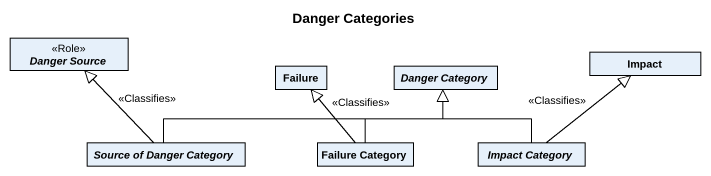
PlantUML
@startuml
title Danger Categories
hide circle
hide empty members
abstract class "Danger Source" as Danger_Source <<Role>>
class Failure
abstract class "Danger Category" as Danger_Category
class Impact
abstract class "Source of Danger Category" as Source_of_Danger_Category
class "Failure Category" as Failure_Category
abstract class "Impact Category" as Impact_Category
Source_of_Danger_Category -up-|> Danger_Source : <<Classifies>>
Source_of_Danger_Category -right-|> Danger_Category
Failure_Category -up-|> Failure : <<Classifies>>
Failure_Category -up-|> Danger_Category
Impact_Category -up-|> Danger_Category
Impact_Category -up-|> Impact : <<Classifies>>
@enduml
